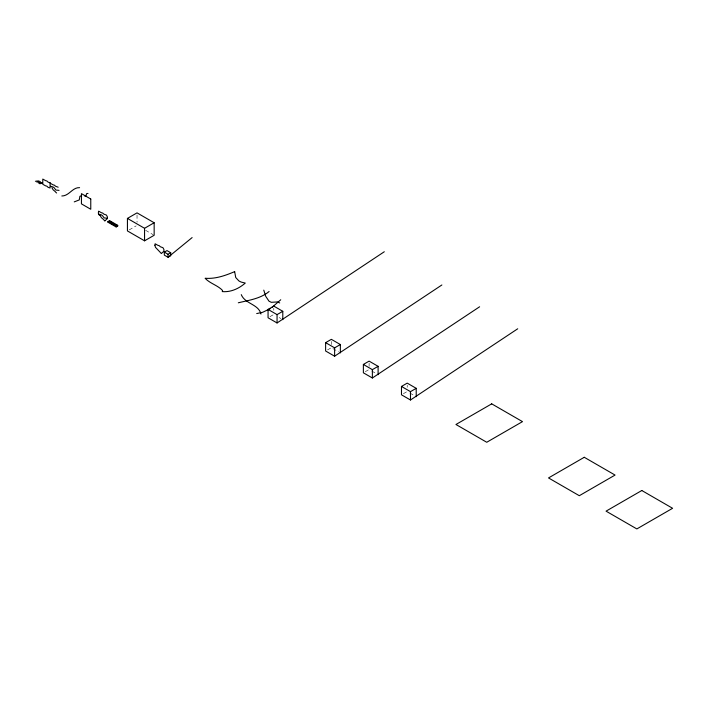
<?xml version="1.0" encoding="UTF-8"?>
<svg xmlns="http://www.w3.org/2000/svg" width="708" height="708" viewBox="0 0 708 708"><rect width="100%" height="100%" fill="white"/><g stroke="black" fill="none" stroke-linecap="round" stroke-linejoin="round"><path stroke-width="0.53" stroke-dasharray="3.54 2.66" d="M129.175 229.914L136.157 225.887M269.969 316.662L273.792 314.458M327.53 349.902L331.353 347.69L338.557 351.849M365.284 371.691L369.107 369.488M403.392 393.692L407.215 391.489M145.6 230.321L153.211 234.72M279.191 317.573L280.996 318.609M371.806 371.045L376.311 373.638M409.914 393.046L414.419 395.648M407.215 385.223L407.215 387.311M369.107 363.222L369.107 366.355M331.353 341.424L331.353 344.557M273.792 308.192L273.792 310.281M137.033 214.949L137.033 222.25"/><path stroke-width="1.06" d="M280.74 299.767L271.677 307.653M269.093 291.51C260.535 298.696 248.827 300.245 238.304 302.794M192.125 237.587L168.053 257.269L164.327 255.119L164.327 252.136L166.991 250.597L170.716 252.747L170.716 255.73L168.053 257.269L168.053 254.287L164.327 252.136M282.793 319.653L282.793 311.299L273.792 306.104L268.058 309.414L268.058 317.768L277.058 322.963L384.302 251.747M340.362 352.885L340.362 344.539L331.353 339.336L325.618 342.654L325.618 351L334.619 356.204L441.872 284.979M378.107 374.682L378.107 366.328L369.107 361.133L363.372 364.443L363.372 372.797L372.373 377.992L479.617 306.776M416.216 396.684L416.216 388.329L407.215 383.134L401.48 386.444L401.48 394.799L410.481 399.993L517.725 328.777M104.873 220.861L106.899 219.082A3.85 3.372 -3.1 0 0 107.333 218.232A3.381 2.956 -3.1 0 0 107.386 216.887L106.439 215.064L104.058 214.214A4.398 2.54 0 0 1 103.483 213.816L102.872 213.197A0.912 0.522 0 0 0 102.572 213.028L101.952 212.869A5.195 3 0 0 1 101.271 212.648L98.624 211.17A5.478 3.168 -60 0 0 98.589 214.143A7.31 4.221 -60 0 0 100.235 215.551M270.173 308.653L262.677 312.29L256.703 313.564M108.014 221.507L109.554 220.613L117.696 225.312L117.696 226.047L116.156 226.941L108.014 222.241L108.014 221.507L116.156 226.206L117.696 225.312M108.014 222.241L109.554 221.347L117.696 226.047M127.431 218.409L137.033 212.869L154.158 222.754L154.158 235.268L144.556 240.817L127.431 230.923L127.431 218.409L144.556 228.295L154.158 222.754M168.053 254.287L170.716 252.747M268.058 309.414L277.058 314.618L282.793 311.299M325.618 342.654L334.619 347.849L340.362 344.539M363.372 364.443L372.373 369.647L378.107 366.328M401.48 386.444L410.481 391.648L416.216 388.329M74.243 201.877L79.261 199.939L79.871 196.355A1.832 1.062 0 0 1 80.473 196.063L81.677 195.904M61.817 195.983C69.136 196.081 72.411 187.213 79.597 187.664M88.004 193.47C85.066 192.762 87.429 196.789 84.712 196.028M35.4 181.266L35.745 181.239A2.345 1.354 0 0 0 36.524 181.08L39.09 180.947M36.834 182.089L37.179 182.071A2.345 1.354 0 0 0 37.958 181.912L40.524 181.77M38.391 182.991L38.736 182.974A2.345 1.354 0 0 0 39.515 182.814L42.091 182.673M39.648 183.717L39.984 183.691A2.345 1.354 0 0 0 40.763 183.531L42.684 183.186M59.056 190.363L55.897 190.054L54.189 187.788A7.885 4.558 0 0 0 52.79 186.877L50.356 186.248M107.324 218.232L104.173 217.922L102.465 215.657A7.885 4.558 0 0 0 101.067 214.745L98.624 214.117M58.171 187.195L55.782 186.346A4.398 2.54 0 0 1 55.206 185.947L54.605 185.328A0.912 0.522 0 0 0 54.295 185.16L53.684 185A5.195 3 0 0 1 52.994 184.779L50.356 183.301M279.704 302.953L277.58 301.927L271.279 302.316L268.969 301.148L265.686 296.271L263.774 290.138M241.278 294.634C244.915 303.927 258.588 304.059 260.978 314.033M100.217 215.595L101.377 217.657L103.554 219.498A10.301 5.947 0 0 0 104.873 220.861M51.941 187.726L53.109 189.788L55.277 191.629A10.301 5.947 0 0 0 56.605 192.992M410.481 391.648L410.481 399.993M372.373 369.647L372.373 377.992M334.619 347.849L334.619 356.204M277.058 314.618L277.058 322.963M144.556 228.295L144.556 240.817M116.156 226.206L116.156 226.941M109.554 220.613L109.554 221.347M234.658 271.633L235.729 277.518L238.861 280.881A11.824 6.823 0 0 0 241.658 282.2L245.278 283.067C239.012 288.572 230.764 292.386 222.277 291.59L222.595 290.537C217.781 285.271 210.002 283.581 205.099 278.244C215.356 279.156 225.365 275.571 234.658 271.633M154.91 245.251L155.459 247.322L160.052 252.128A10.301 5.947 0 0 0 161.38 253.491L163.406 251.703A3.549 3.115 -3.1 0 0 163.92 249.508L162.946 247.694L160.557 246.835A4.398 2.54 0 0 1 159.981 246.437L159.38 245.818A0.912 0.522 0 0 0 159.07 245.649L158.459 245.49A5.195 3 0 0 1 157.778 245.269L155.132 243.791L154.91 245.251M491.706 403.852L455.952 424.49L486.741 442.27L522.495 421.623L491.706 403.852M584.268 457.288L548.523 477.935L579.312 495.706L615.057 475.068L584.268 457.288M641.811 490.511L606.057 511.149L636.846 528.929L672.6 508.291L641.811 490.511M50.091 182.814L48.312 182.204A3.894 2.248 0 0 1 47.728 181.823L47.029 181.098A0.912 0.522 0 0 0 46.728 180.929L46.108 180.77A5.195 3 0 0 1 45.427 180.549L42.781 179.071L42.781 184.275L45.427 185.753A5.195 3 0 0 0 46.108 185.965L46.728 186.133A0.912 0.522 0 0 1 47.029 186.292L47.728 187.027A3.894 2.248 0 0 0 48.312 187.408L50.091 188.009L50.091 182.814M90.766 199.019L81.438 193.629L81.438 203.869L90.766 209.258L90.766 199.019"/></g></svg>
